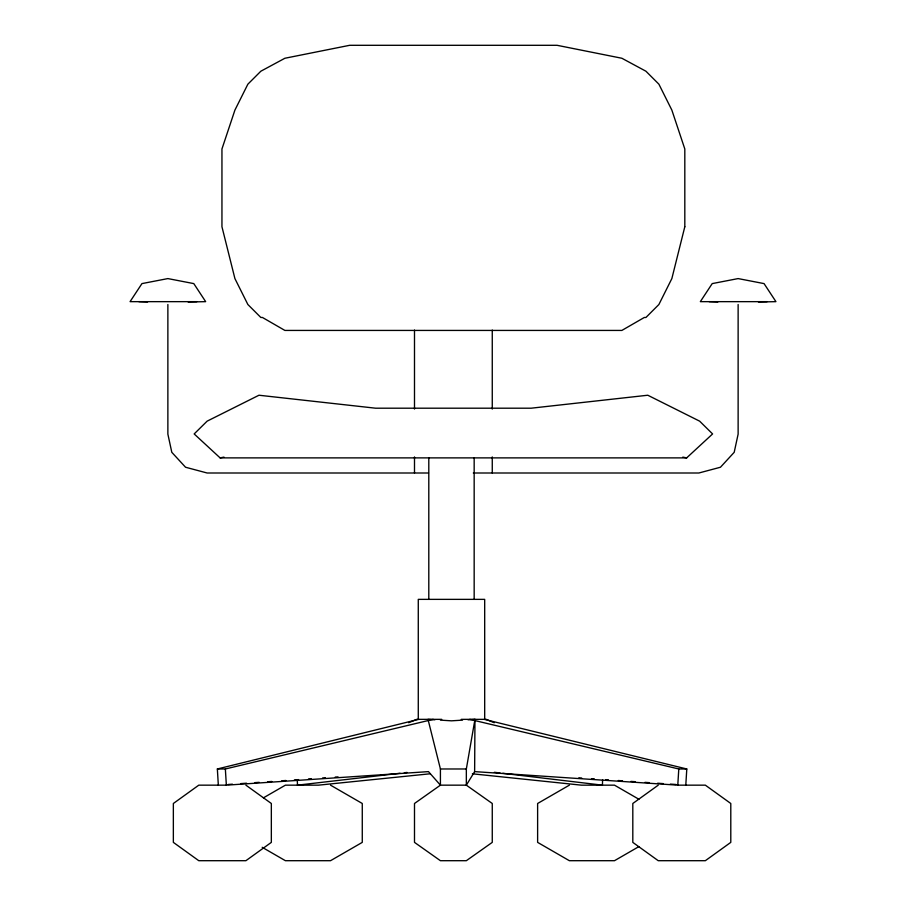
<?xml version="1.0" encoding="UTF-8"?>
<svg xmlns="http://www.w3.org/2000/svg" width="906" height="906" viewBox="0 0 906 906"><rect width="100%" height="100%" fill="white"/><g stroke="black" fill="none" stroke-linecap="round" stroke-linejoin="round"><path stroke-width="1.36" d="M602.615 779.76L602.411 785.162L502.819 773.294M468.051 719.783L474.959 719.353L466.341 768.979L466.341 785.162L492.264 803.486L492.264 842.376L466.341 860.7L440.418 860.7L414.495 842.376L414.495 803.486L440.418 785.162L466.341 785.162L474.631 771.618L677.79 785.162L678.787 768.979L469.727 719.353M685.797 785.162L686.793 768.979L484.246 719.353M474.631 771.618L474.959 719.353M686.669 457.881L712.592 433.94L699.636 421.154L647.79 395.231L531.143 408.198L375.616 408.198L258.969 395.231L207.134 421.154L194.167 433.94L220.09 457.881L686.669 457.881L682.784 457.122M658.243 785.162L632.807 803.486L632.807 842.376L658.243 860.7L705.344 860.7L730.791 842.376L730.791 803.486L705.344 785.162L677.79 785.162M263.431 797.846L285.401 785.162L318.459 785.162L430.407 773.758M569.364 785.162L537.62 803.486L537.62 842.376L569.364 860.7L614.495 860.7L638.911 846.6M408.685 722.694L416.726 719.353L441.743 719.353M218.335 785.162L217.349 768.979L418.731 719.353M433.238 719.353L225.356 768.979L217.349 768.979M220.09 457.881L223.986 457.122M400.067 773.26L297.485 785.162L297.281 779.76M404.28 772.761L407.088 772.433M228.199 784.483L232.423 784.188M240.871 783.599L246.511 783.214M254.96 782.625L259.184 782.331M267.632 781.753L271.857 781.459M281.721 780.779L285.945 780.485M294.393 779.896L298.618 779.613M308.482 778.922L311.302 778.73M322.57 777.948L325.379 777.756M335.243 777.076L338.063 776.884M245.9 785.162L271.336 803.486L271.336 842.376L245.9 860.7L198.788 860.7L173.352 842.376L173.352 803.486L198.788 785.162L226.353 785.162L428.481 771.618L440.418 785.162L440.418 768.979L428.006 719.353L434.914 719.783M462.536 720.134L451.482 720.825L440.441 720.134M188.165 301.992L205.662 301.653L193.793 283.601L167.87 278.584L141.948 283.601L130.068 301.653L196.829 301.653M758.435 301.992L775.932 301.653L764.052 283.601L738.13 278.584L712.207 283.601L700.338 301.653L767.088 301.653M428.504 473L207.134 473L185.537 467.236L171.8 452.309L167.87 434.11L167.87 304.507M473.306 473L698.866 473L720.463 467.236L734.2 452.309L738.13 434.11L738.13 304.507M461.222 719.353L486.239 719.353L494.223 722.739M440.418 768.979L466.341 768.979M678.787 768.979L686.793 768.979M709.172 301.653L717.835 301.992M138.912 301.653L147.565 301.992M578.855 777.812L581.675 778.005M591.516 778.684L594.336 778.877M605.593 779.647L608.402 779.84M618.254 780.519L622.479 780.813M630.916 781.391L635.14 781.674M644.993 782.354L649.217 782.648M657.654 783.226L663.283 783.611M670.327 784.098L675.955 784.483M472.366 773.803L581.437 785.162L614.495 785.162L638.911 799.262M494.404 772.297L500.021 772.965M330.531 785.162L362.275 803.486L362.275 842.376L330.531 860.7L285.401 860.7L262.208 847.303M225.356 768.979L226.353 785.162M492.264 330.078L492.264 409.07M492.264 456.918L492.264 473M484.687 719.353L484.687 599.364L418.278 599.364L418.278 719.353M474.166 457.587L474.166 599.364M428.798 457.587L428.798 599.364M414.495 330.078L414.495 409.07M414.495 456.918L414.495 473M684.811 226.749L671.856 278.584L658.889 304.507L645.933 317.474L644.313 317.474L621.867 330.43L284.892 330.43L262.446 317.474L260.837 317.474L247.87 304.507L234.914 278.584L221.947 226.749L221.947 148.98L234.914 110.102L247.87 84.179L260.837 71.223L284.892 58.256L349.693 45.3L557.065 45.3L621.867 58.256L645.933 71.223L658.889 84.179L671.856 110.102L684.811 148.98L684.811 226.749"/></g></svg>
